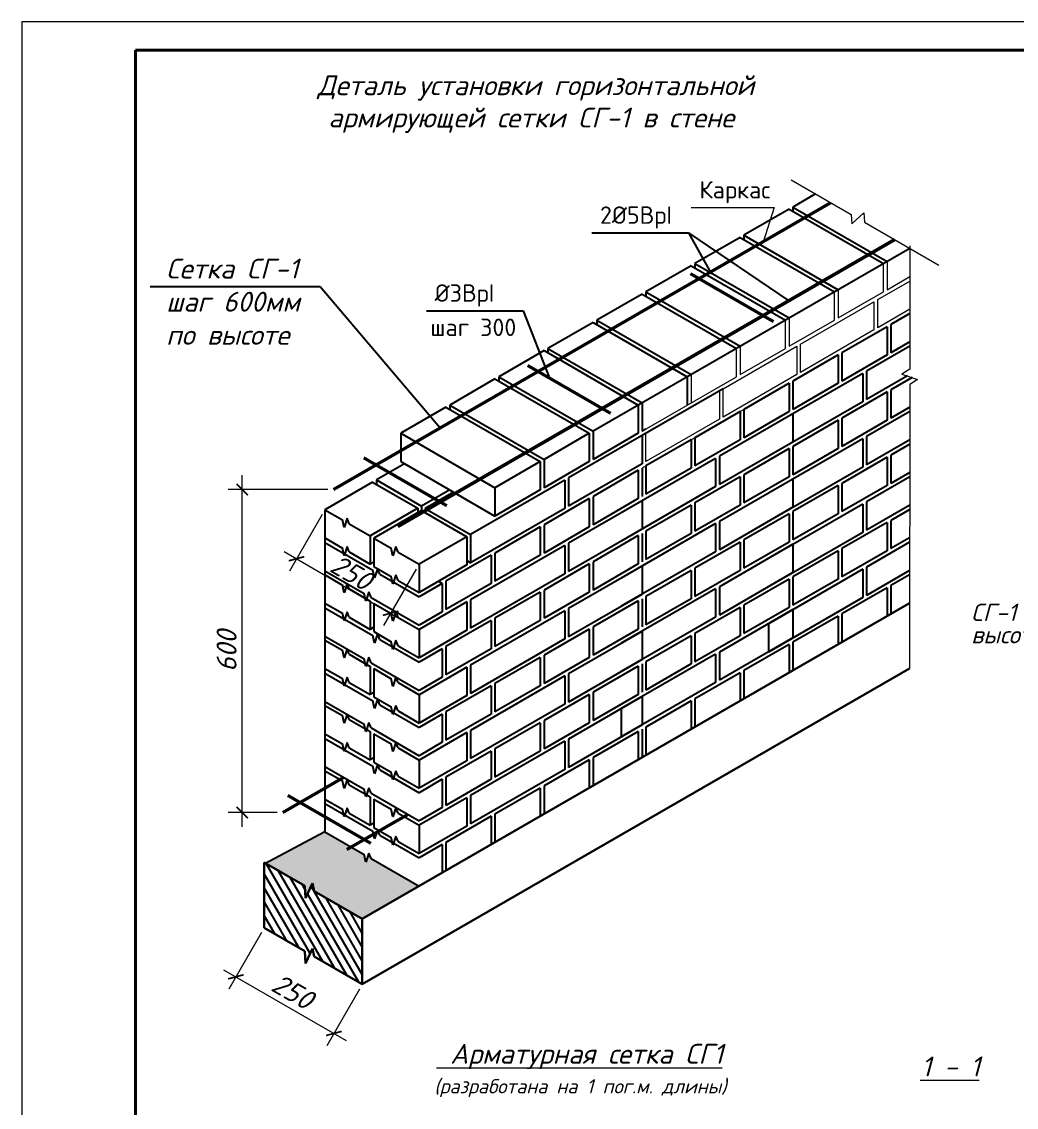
# Model space of a CAD drawing. Extents: x 108150 to 142535, y -18867 to -9422.
# Drawn here: x 140914.3 to 141089.3, y -15986.6 to -15795.5 of the extents above; entities that cross this region are included whole.
import ezdxf
from ezdxf.enums import TextEntityAlignment as Align

# ---------------------------------------------------------------- set-up
doc = ezdxf.new("R2010")
doc.units = 0
doc.header["$MEASUREMENT"] = 0
doc.header["$PDMODE"] = 32
doc.header["$PDSIZE"] = 0.6
for name, color, linetype, lineweight in [('Выносные', 8, 'Continuous', 15), ('Основные', 4, 'Continuous', 40), ('Существующ', 7, 'Continuous', 15), ('Текст', 2, 'Continuous', 15)]:
    doc.layers.add(name, color=color, linetype=linetype, lineweight=lineweight)
doc.styles.add('ГОСТ3.5', font='isocpeur.ttf', dxfattribs={"oblique": 15, "height": 3.5})
doc.dimstyles.new('50', dxfattribs={"dimtxt": 3.5, "dimasz": 2, "dimexe": 2.5, "dimexo": 1, "dimgap": 1, "dimtad": 1, "dimdec": 0, "dimlfac": 50, "dimtxsty": 'ГОСТ3.5', "dimblk": 'ARCHTICK', "dimcen": 2.5, "dimdle": 2.5, "dimclrd": 256, "dimclre": 256, "dimclrt": 2, "dimadec": 3, "dimazin": 0, "dimtfac": 1, "dimtdec": 0, "dimtmove": 1, "dimatfit": 3, "dimldrblk": 'DOTSMALL', "dimfxl": 1, "dimlwd": -1, "dimlwe": -1, "dimarcsym": 0})

# ---------------------------------------------------------------- blocks, each defined once
blk = doc.blocks.new('_ArchTick')
at = {"color": 0, "linetype": 'ByBlock', "const_width": 0.15}
blk.add_lwpolyline([(-0.5, -0.5), (0.5, 0.5)], dxfattribs=at)
blk = doc.blocks.new('*D4438')
at = {"layer": 'Defpoints', "color": 0, "lineweight": 0, "transparency": 16777216}
for p in [(140953.07, -15877.82), (140969.15, -15877.82), (140960.2, -15934.7)]:
    blk.add_point(p, dxfattribs=at)
at = {"layer": 'Существующ', "transparency": 16777216}
for p, q in [((140953.07, -15937.2), (140953.07, -15875.32)), ((140968.15, -15877.82), (140950.57, -15877.82)), ((140959.2, -15934.7), (140950.57, -15934.7))]:
    blk.add_line(p, q, dxfattribs=at)
at = {"layer": 'Существующ', "transparency": 16777216, "xscale": 2, "yscale": 2, "zscale": 2}
for p, rotation in [((140953.07, -15877.82), 90), ((140953.07, -15934.7), 270)]:
    blk.add_blockref('_ArchTick', p, dxfattribs=dict(at, rotation=rotation))
at = {"layer": 'Существующ', "color": 2, "transparency": 16777216, "insert": (140950.32, -15906.26), "char_height": 3.5, "attachment_point": 5, "rotation": 90, "style": 'ГОСТ3.5'}
blk.add_mtext('600', dxfattribs=at)
blk = doc.blocks.new('_DotSmall')
at = {"color": 0, "linetype": 'ByBlock', "lineweight": 15, "const_width": 0.5}
blk.add_lwpolyline([(-0.0625, 0, 1), (0.0625, 0, 1)], format="xyb", close=True, dxfattribs=at)
blk = doc.blocks.new('*D4446')
at = {"layer": 'Defpoints', "color": 0, "lineweight": 0, "transparency": 16777216}
for p in [(140956.94, -15954.96), (140974.19, -15964.92), (140969.2, -15973.57)]:
    blk.add_point(p, dxfattribs=at)
at = {"layer": 'Существующ', "transparency": 16777216}
for p, q in [((140956.44, -15955.83), (140950.7, -15965.77)), ((140949.78, -15962.36), (140971.37, -15974.82)), ((140973.69, -15965.79), (140967.95, -15975.73))]:
    blk.add_line(p, q, dxfattribs=at)
at = {"layer": 'Существующ', "transparency": 16777216, "xscale": 2, "yscale": 2, "zscale": 2}
for p, rotation in [((140951.95, -15963.61), 150.0000000018511), ((140969.2, -15973.57), 330.0000000018511)]:
    blk.add_blockref('_ArchTick', p, dxfattribs=dict(at, rotation=rotation))
at = {"layer": 'Существующ', "color": 2, "transparency": 16777216, "insert": (140961.95, -15966.2), "char_height": 3.5, "attachment_point": 5, "rotation": 330, "style": 'ГОСТ3.5'}
blk.add_mtext('250', dxfattribs=at)
blk = doc.blocks.new('*D4418')
at = {"layer": 'Defpoints', "color": 0, "lineweight": 0, "transparency": 16777216}
for p in [(140967.62, -15881.37), (140984.17, -15890.97), (140979.17, -15899.61)]:
    blk.add_point(p, dxfattribs=at)
at = {"layer": 'Существующ', "transparency": 16777216}
for p, q in [((140967.11, -15882.24), (140961.36, -15892.17)), ((140960.45, -15888.76), (140981.33, -15900.86)), ((140983.67, -15891.83), (140977.91, -15901.77))]:
    blk.add_line(p, q, dxfattribs=at)
at = {"layer": 'Существующ', "transparency": 16777216, "xscale": 2, "yscale": 2, "zscale": 2}
for p, rotation in [((140962.61, -15890.01), 149.9042942368641), ((140979.17, -15899.61), 329.9042942368641)]:
    blk.add_blockref('_ArchTick', p, dxfattribs=dict(at, rotation=rotation))
at = {"layer": 'Существующ', "color": 2, "transparency": 16777216, "insert": (140972.27, -15892.43), "char_height": 3.5, "attachment_point": 5, "rotation": 329.9043, "style": 'ГОСТ3.5'}
blk.add_mtext('250', dxfattribs=at)

msp = doc.modelspace()

# ---------------------------------------------------------------- hatches: boundary and pattern name
at = {"layer": 'Текст'}
msp.add_hatch(color=0, dxfattribs=at).paths.add_polyline_path([(140984.1764, -15947.6634), (140975.7287, -15942.7862), (140975.3556, -15941.8291), (140974.8193, -15943.438), (140974.5193, -15942.0879), (140967.6156, -15938.102), (140957.2376, -15943.6388), (140964.0568, -15947.5759), (140964.2041, -15949.7853), (140965.4299, -15947.1038), (140965.7513, -15948.5542), (140974.1924, -15953.4277)])
at = {"layer": 'Текст', "linetype": 'ByBlock', "lineweight": 25}
h = msp.add_hatch(dxfattribs=at)
h.set_pattern_fill('ANSI31', color=0, scale=0.383075, angle=15, style=0)
h.set_pattern_definition([(120, (140292.0066, -22086.5117), (1.05331367, 0.60813093), [])])
h.paths.add_polyline_path([(140956.9413, -15954.96), (140956.9413, -15943.4678), (140964.0568, -15947.5759), (140964.2041, -15949.7853), (140965.4299, -15947.1038), (140965.7513, -15948.5542), (140974.1924, -15953.4277), (140974.1924, -15964.9199), (140965.7513, -15960.0464), (140965.4299, -15958.596), (140964.2041, -15961.2775), (140964.0568, -15959.0681)])

# ---------------------------------------------------------------- linework, layer by layer
at = {"color": 5, "lineweight": 50, "ltscale": 50}
for p, q in [((140969.1499, -15877.8161), (141056.5961, -15827.329)), ((140980.4233, -15884.3248), (141067.8695, -15833.8377)), ((140960.1984, -15934.6993), (140970.9127, -15928.5134)), ((140971.4718, -15941.208), (140982.1861, -15935.0221))]:
    msp.add_line(p, q, dxfattribs=at)
at = {"lineweight": 15, "ltscale": 50}
for p, q in [((141032.0781, -15828.2018), (141046.6437, -15828.2018)), ((141046.6437, -15828.2018), (141044.7176, -15834.2525))]:
    msp.add_line(p, q, dxfattribs=at)
at = {"ltscale": 50}
for p, q in [((141014.6032, -15832.6571), (141031.5829, -15832.6571)), ((141031.5829, -15832.6571), (141035.2792, -15839.2471)), ((141031.5829, -15832.6571), (141049.2121, -15844.6096)), ((140985.5107, -15846.3825), (141002.4904, -15846.3825)), ((141002.4904, -15846.3825), (141007.1347, -15858.2085))]:
    msp.add_line(p, q, dxfattribs=at)
at = {"color": 0, "lineweight": 25, "ltscale": 50}
for p, q in [((140936.8975, -15842.1034), (140966.7962, -15842.1034)), ((140966.7962, -15842.1034), (140987.9059, -15866.9873))]:
    msp.add_line(p, q, dxfattribs=at)
for p, q in [((141070.5172, -15846.8656), (141067.2058, -15848.7775)), ((141066.5423, -15849.1605), (141058.5802, -15853.7574)), ((141066.5423, -15849.1605), (141066.5423, -15854.1405)), ((141067.2058, -15848.7775), (141067.2058, -15853.7574)), ((141070.5145, -15851.8471), (141067.2058, -15853.7574)), ((141057.9167, -15854.1405), (141049.9547, -15858.7374)), ((141057.9167, -15854.1405), (141057.9167, -15859.1205)), ((141058.5802, -15853.7574), (141058.5802, -15858.7374)), ((141066.5423, -15854.1405), (141058.5802, -15858.7374)), ((141070.5141, -15852.6135), (141062.893, -15857.0136)), ((141062.2295, -15857.3966), (141045.6419, -15866.9735)), ((141062.2295, -15857.3966), (141062.2295, -15862.3766)), ((141062.893, -15857.0136), (141062.893, -15861.9935)), ((141070.0925, -15857.8369), (141062.893, -15861.9935)), ((141049.2912, -15859.1205), (141041.3291, -15863.7174)), ((141049.2912, -15859.1205), (141049.2912, -15864.1005)), ((141057.9167, -15859.1205), (141049.9547, -15863.7174)), ((141070.9333, -15858.1176), (141067.2058, -15860.2697)), ((141066.5423, -15860.6528), (141058.5802, -15865.2497)), ((141066.5423, -15860.6528), (141066.5423, -15865.6328)), ((141067.2058, -15860.2697), (141067.2058, -15865.2497)), ((141041.3291, -15863.7174), (141041.3291, -15868.6974)), ((141062.2295, -15862.3766), (141045.6419, -15871.9535)), ((141070.5084, -15863.3429), (141067.2058, -15865.2497)), ((141040.6656, -15864.1005), (141032.7036, -15868.6974)), ((141049.9547, -15864.4835), (141037.0163, -15871.9535)), ((141040.6656, -15864.1005), (141040.6656, -15869.0804)), ((141049.2912, -15864.1005), (141041.3291, -15868.6974)), ((141049.9547, -15864.4835), (141049.9547, -15869.4635)), ((141049.9547, -15864.4835), (141049.9547, -15869.4635)), ((141058.5802, -15865.2497), (141058.5802, -15870.2296)), ((141070.508, -15864.1093), (141062.893, -15868.5058)), ((141057.9167, -15865.6328), (141049.9547, -15870.2296)), ((141057.9167, -15865.6328), (141057.9167, -15870.6127)), ((141066.5423, -15865.6328), (141058.5802, -15870.2296)), ((141032.0401, -15869.0804), (141024.078, -15873.6773)), ((141032.0401, -15869.0804), (141032.0401, -15874.0604)), ((141032.7036, -15868.6974), (141032.7036, -15873.6773)), ((141040.6656, -15869.0804), (141032.7036, -15873.6773)), ((141062.2295, -15868.8889), (141045.6419, -15878.4658)), ((141062.2295, -15868.8889), (141062.2295, -15873.8689)), ((141062.893, -15868.5058), (141062.893, -15873.4858)), ((141070.5053, -15869.0908), (141062.893, -15873.4858)), ((141049.9547, -15869.4635), (141037.0163, -15876.9335)), ((141049.2912, -15870.6127), (141041.3291, -15875.2096)), ((141049.2912, -15870.6127), (141049.2912, -15875.5927)), ((141049.9547, -15870.2296), (141049.9547, -15875.2096)), ((141057.9167, -15870.6127), (141049.9547, -15875.2096)), ((141070.5049, -15869.8572), (141067.2058, -15871.7619)), ((141036.3528, -15872.3366), (141019.7652, -15881.9134)), ((141036.3528, -15872.3366), (141036.3528, -15877.3165)), ((141037.0163, -15871.9535), (141037.0163, -15876.9335)), ((141067.2058, -15871.7619), (141067.2058, -15876.7419)), ((141023.4145, -15873.2942), (141010.4762, -15880.7642)), ((141022.751, -15874.4435), (141014.7889, -15879.0404)), ((141022.751, -15874.4435), (141022.751, -15879.4234)), ((141023.4145, -15874.0604), (141023.4145, -15879.0687)), ((141032.0401, -15874.0604), (141024.078, -15878.6573)), ((141009.8127, -15876.1673), (140993.225, -15885.7442)), ((141009.8127, -15876.1673), (141009.8127, -15881.1473)), ((141010.4762, -15875.7842), (141010.4762, -15880.7642)), ((141040.6656, -15875.5927), (141032.7036, -15880.1896)), ((141049.9547, -15875.9758), (141037.0163, -15883.4457)), ((141040.6656, -15875.5927), (141040.6656, -15880.5727)), ((141041.3291, -15875.2096), (141041.3291, -15880.1896)), ((141049.2912, -15875.5927), (141041.3291, -15880.1896)), ((141049.9547, -15875.9758), (141049.9547, -15880.9557)), ((141049.9547, -15875.9758), (141049.9547, -15880.9557)), ((141005.4999, -15877.8911), (140997.5378, -15882.488)), ((141036.3528, -15877.3165), (141019.7652, -15886.8934)), ((141014.1254, -15879.4234), (141006.1634, -15884.0203)), ((141023.4145, -15879.8065), (141010.4762, -15887.2765)), ((141014.1254, -15879.4234), (141014.1254, -15884.4034)), ((141014.7889, -15879.0404), (141014.7889, -15884.0203)), ((141022.751, -15879.4234), (141014.7889, -15884.0203)), ((141023.4145, -15879.8065), (141023.4145, -15884.7865)), ((141023.4145, -15879.8065), (141023.4145, -15884.7865)), ((141032.0401, -15880.5727), (141024.078, -15885.1696)), ((141032.0401, -15880.5727), (141032.0401, -15885.5526)), ((141032.7036, -15880.1896), (141032.7036, -15885.1696)), ((141040.6656, -15880.5727), (141032.7036, -15885.1696)), ((141009.8127, -15881.1473), (140993.225, -15890.7241)), ((141049.9547, -15880.9557), (141037.0163, -15888.4257)), ((141049.2912, -15882.105), (141041.3291, -15886.7019)), ((141049.2912, -15882.105), (141049.2912, -15887.0849)), ((141049.9547, -15881.7219), (141049.9547, -15886.7019)), ((141005.4999, -15884.4034), (140997.5378, -15889.0003)), ((141005.4999, -15884.4034), (141005.4999, -15889.3834)), ((141006.1634, -15884.0203), (141006.1634, -15889.0003)), ((141014.1254, -15884.4034), (141006.1634, -15889.0003)), ((141036.3528, -15883.8288), (141019.7652, -15893.4057)), ((141036.3528, -15883.8288), (141036.3528, -15888.8088)), ((141037.0163, -15883.4457), (141037.0163, -15888.4257)), ((141023.4145, -15884.7865), (141010.4762, -15892.2564)), ((141022.751, -15885.9357), (141014.7889, -15890.5326)), ((141022.751, -15885.9357), (141022.751, -15890.9157)), ((141023.4145, -15885.5526), (141023.4145, -15890.5326)), ((141032.0401, -15885.5526), (141024.078, -15890.1495)), ((141009.8127, -15887.6595), (140993.225, -15897.2364)), ((141009.8127, -15887.6595), (141009.8127, -15892.6395)), ((141010.4762, -15887.2765), (141010.4762, -15892.2564)), ((141041.3291, -15886.7019), (141041.3291, -15891.6818)), ((141005.4999, -15889.3834), (140997.5378, -15893.9803)), ((141014.1254, -15890.9157), (141006.1634, -15895.5126)), ((141023.4145, -15891.2988), (141010.4762, -15898.7687)), ((141014.1254, -15890.9157), (141014.1254, -15895.8956)), ((141014.7889, -15890.5326), (141014.7889, -15895.5126)), ((141022.751, -15890.9157), (141014.7889, -15895.5126)), ((141023.4145, -15891.2988), (141023.4145, -15896.2787)), ((141023.4145, -15891.2988), (141023.4145, -15896.2787)), ((141009.8127, -15892.6395), (140993.225, -15902.2164)), ((141005.4999, -15895.8956), (140997.5378, -15900.4925)), ((141005.4999, -15895.8956), (141005.4999, -15900.8756)), ((141006.1634, -15895.5126), (141006.1634, -15900.4925)), ((141014.1254, -15895.8956), (141006.1634, -15900.4925)), ((141023.4145, -15896.2787), (141010.4762, -15903.7487)), ((141022.751, -15897.4279), (141014.7889, -15902.0248)), ((141022.751, -15897.4279), (141022.751, -15902.4079)), ((141023.4145, -15897.0449), (141023.4145, -15902.0248)), ((141009.8127, -15899.1518), (140993.225, -15908.7286)), ((141009.8127, -15899.1518), (141009.8127, -15904.1318)), ((141010.4762, -15898.7687), (141010.4762, -15903.7487)), ((141005.4999, -15900.8756), (140997.5378, -15905.4725)), ((141014.7889, -15902.0248), (141014.7889, -15907.0048))]:
    msp.add_line(p, q)
at = {"lineweight": 15}
for points in [[(141049.6276, -15823.3057), (141060.1917, -15829.4049), (141060.2975, -15831.0457), (141062.4555, -15829.1321), (141062.5613, -15830.773), (141075.6306, -15838.3186)], [(141070.5236, -15834.9138), (141070.512, -15856.6086), (141069.1434, -15857.5199), (141071.8791, -15858.4335), (141070.5105, -15859.3448), (141070.4913, -15909.3217)]]:
    msp.add_lwpolyline(points, dxfattribs=at)
at = {"lineweight": 15, "ltscale": 100}
for points in [[(141070.5233, -15835.3699), (141066.5423, -15837.6683), (141066.5423, -15842.6483), (141070.5207, -15840.3514)], [(141065.8788, -15838.0514), (141057.9167, -15842.6483), (141057.9167, -15847.6282), (141065.8788, -15843.0314), (141065.8788, -15838.0514)], [(141057.2532, -15843.0314), (141049.2912, -15847.6282), (141049.2912, -15852.6082), (141057.2532, -15848.0113), (141057.2532, -15843.0314)], [(141048.6277, -15848.0113), (141040.6656, -15852.6082), (141040.6656, -15857.5882), (141048.6277, -15852.9913), (141048.6277, -15848.0113)], [(141023.4145, -15867.5481), (141040.0021, -15857.9713), (141040.0021, -15852.9913)], [(141040.0021, -15852.9913), (141032.0401, -15857.5882), (141032.0401, -15862.5682)], [(141048.6277, -15859.5036), (141023.4145, -15874.0604)], [(141070.4926, -15892.8488), (141067.2058, -15894.7464), (141067.2058, -15899.7264), (141070.49, -15897.8303)], [(141049.2912, -15905.0894), (141041.3291, -15909.6863), (141041.3291, -15914.6663), (141049.2912, -15910.0694), (141049.2912, -15905.0894)], [(141022.751, -15920.4124), (141014.7889, -15925.0093), (141014.7889, -15929.9893), (141022.751, -15925.3924), (141022.751, -15920.4124)]]:
    msp.add_lwpolyline(points, dxfattribs=at)
at = {"lineweight": 15, "ltscale": 10}
for points in [[(141070.5176, -15846.0993), (141064.8835, -15849.3521), (141064.8835, -15844.3721), (141070.5203, -15841.1178)], [(141064.22, -15844.7552), (141064.22, -15849.7352), (141051.2817, -15857.2051), (141051.2817, -15852.2251), (141064.22, -15844.7552)], [(141050.6182, -15852.6082), (141050.6182, -15857.5882), (141037.6798, -15865.0581), (141037.6798, -15860.0782), (141050.6182, -15852.6082)], [(141037.0163, -15860.4612), (141037.0163, -15865.4412), (141024.078, -15872.9112), (141024.078, -15867.9312), (141037.0163, -15860.4612)], [(141070.493, -15892.0824), (141062.893, -15896.4703), (141062.893, -15891.4903), (141070.4957, -15887.1009)], [(141049.9547, -15898.9602), (141049.9547, -15903.9402), (141037.0163, -15911.4102), (141037.0163, -15906.4302), (141049.9547, -15898.9602)], [(141023.4145, -15914.2832), (141023.4145, -15919.2632), (141010.4762, -15926.7332), (141010.4762, -15921.7532), (141023.4145, -15914.2832)]]:
    msp.add_lwpolyline(points, dxfattribs=at)
at = {"layer": 'Выносные'}
for p, q in [((141404.273, -15795.4701), (140914.273, -15795.4701)), ((140914.273, -15795.4701), (140914.273, -16092.4701)), ((141404.273, -15795.4701), (140914.273, -15795.4701)), ((140914.273, -15795.4701), (140914.273, -16092.4701))]:
    msp.add_line(p, q, dxfattribs=at)
at = {"layer": 'Основные'}
for p, q in [((140934.273, -15800.4701), (140934.273, -16087.4701)), ((141399.273, -15800.4701), (140934.273, -15800.4701)), ((140934.273, -15800.4701), (140934.273, -16087.4701)), ((141399.273, -15800.4701), (140934.273, -15800.4701))]:
    msp.add_line(p, q, dxfattribs=at)
at = {"layer": 'Текст', "color": 0, "linetype": 'ByBlock', "lineweight": 25}
for p, q in [((141053.9374, -15825.7939), (141049.9563, -15828.0924)), ((141049.2928, -15828.4755), (141041.3308, -15833.0724)), ((141049.2928, -15828.4755), (141065.8788, -15838.0514)), ((141049.9563, -15828.0924), (141066.5423, -15837.6683)), ((141049.9563, -15828.0924), (141049.9563, -15828.8585)), ((141041.3308, -15833.0724), (141057.9167, -15842.6483)), ((141041.3308, -15833.0724), (141041.3308, -15833.8385)), ((141040.6673, -15833.4554), (141032.7052, -15838.0523)), ((141040.6673, -15833.4554), (141057.2532, -15843.0314)), ((141070.5233, -15835.3699), (141014.7889, -15867.5481)), ((141032.0417, -15838.4354), (141024.0797, -15843.0323)), ((141032.0417, -15838.4354), (141048.6277, -15848.0113)), ((141032.7052, -15838.0523), (141049.2912, -15847.6282)), ((141032.7052, -15838.0523), (141032.7052, -15838.8185)), ((141023.4161, -15843.4154), (141015.4541, -15848.0123)), ((141023.4161, -15843.4154), (141040.0021, -15852.9913)), ((141024.0797, -15843.0323), (141040.6656, -15852.6082)), ((141024.0797, -15843.0323), (141024.0797, -15843.7985)), ((141014.7906, -15848.3953), (141006.8285, -15852.9922)), ((141014.7906, -15848.3953), (141031.3766, -15857.9713)), ((141015.4541, -15848.0123), (141032.0401, -15857.5882)), ((141015.4541, -15848.0123), (141015.4541, -15848.7784)), ((141006.165, -15853.3753), (140998.203, -15857.9722)), ((141006.165, -15853.3753), (141022.751, -15862.9512)), ((141006.8285, -15852.9922), (141023.4145, -15862.5682)), ((141006.8285, -15852.9922), (141006.8285, -15853.7584)), ((140998.203, -15857.9722), (141014.7889, -15867.5481)), ((140998.203, -15857.9722), (140998.203, -15858.7384)), ((141031.3766, -15857.9713), (141031.3766, -15862.9512)), ((140997.5395, -15858.3553), (140989.5774, -15862.9522)), ((140997.5395, -15858.3553), (141014.1254, -15867.9312)), ((141049.9547, -15858.7374), (141049.9547, -15863.7174)), ((141037.6798, -15860.0782), (141010.4762, -15875.7842)), ((140988.9139, -15863.3353), (140980.9518, -15867.9322)), ((140988.9139, -15863.3353), (141005.4999, -15872.9112)), ((140989.5774, -15862.9522), (141006.1634, -15872.5281)), ((140989.5774, -15862.9522), (140989.5774, -15863.7183)), ((141022.751, -15862.9512), (141022.751, -15867.9312)), ((141023.4145, -15862.5682), (141023.4145, -15867.5765)), ((141024.078, -15867.1934), (141023.4145, -15867.5765)), ((140980.9518, -15867.9322), (140997.5378, -15877.5081)), ((140980.9518, -15867.9322), (140980.9518, -15872.9121)), ((141014.1254, -15867.9312), (141006.1634, -15872.5281)), ((141014.1254, -15867.9312), (141014.1254, -15872.9112)), ((141014.7889, -15867.5481), (141014.7889, -15872.5281)), ((141022.751, -15867.9312), (141014.7889, -15872.5281)), ((141023.4145, -15868.3143), (141023.4145, -15873.2942)), ((141023.4145, -15868.3426), (141023.4145, -15873.3226)), ((141049.9547, -15870.2296), (141049.9547, -15875.2096)), ((140981.6424, -15873.2739), (140976.6661, -15876.1469)), ((140980.9518, -15872.9121), (140997.5378, -15882.488)), ((141005.4999, -15872.9112), (140997.5378, -15877.5081)), ((141005.4999, -15872.9112), (141005.4999, -15877.8911)), ((141006.1634, -15872.5281), (141006.1634, -15877.5081)), ((141014.1254, -15872.9112), (141006.1634, -15877.5081)), ((141066.5423, -15872.145), (141058.5802, -15876.7419)), ((141066.5423, -15872.145), (141066.5423, -15877.125)), ((141024.078, -15873.6773), (141024.078, -15878.6573)), ((141062.2295, -15873.8689), (141045.6419, -15883.4457)), ((141070.5023, -15874.8387), (141067.2058, -15876.7419)), ((140976.0026, -15876.53), (140967.6156, -15881.3723)), ((140976.0026, -15876.53), (140983.9663, -15881.1279)), ((140976.6661, -15876.1469), (140984.6298, -15880.7448)), ((140976.6661, -15876.1469), (140976.6661, -15876.9131)), ((141058.5802, -15876.7419), (141058.5802, -15881.7219)), ((141070.5018, -15875.6051), (141062.893, -15879.9981)), ((140989.5741, -15877.8902), (140984.6298, -15880.7448)), ((140989.5741, -15877.8902), (140984.6298, -15880.7448)), ((140990.2376, -15878.2733), (140985.2613, -15881.1463)), ((140997.5378, -15877.5081), (140997.5378, -15882.488)), ((141057.9167, -15877.125), (141049.9547, -15881.7219)), ((141057.9167, -15877.125), (141057.9167, -15882.105)), ((141066.5423, -15877.125), (141058.5802, -15881.7219)), ((140984.6298, -15880.7448), (140984.6298, -15881.5479)), ((141062.2295, -15880.3811), (141045.6419, -15889.958)), ((141062.2295, -15880.3811), (141062.2295, -15885.3611)), ((141062.893, -15879.9981), (141062.893, -15884.978)), ((141070.4992, -15880.5866), (141062.893, -15884.978)), ((140967.6156, -15881.3723), (140970.6812, -15883.1422)), ((140967.6156, -15881.3723), (140967.6156, -15938.102)), ((140983.9663, -15881.1279), (140975.5793, -15885.9701)), ((140984.5978, -15881.5294), (140976.2108, -15886.3717)), ((140983.9663, -15881.1279), (140983.9663, -15881.894)), ((140984.5978, -15881.5294), (140992.5615, -15886.1272)), ((140985.2613, -15881.1463), (140993.225, -15885.7442)), ((140985.2613, -15881.1463), (140985.2613, -15881.9125)), ((141049.9547, -15881.7219), (141049.9547, -15886.7019)), ((141057.9167, -15882.105), (141049.9547, -15886.7019)), ((141070.4988, -15881.353), (141067.2058, -15883.2542)), ((140970.9812, -15884.4923), (140970.6812, -15883.1422)), ((140970.9467, -15884.3371), (140971.019, -15884.3789)), ((140971.5175, -15882.8834), (140970.9812, -15884.4923)), ((140971.8907, -15883.8405), (140971.5175, -15882.8834)), ((140971.8907, -15883.8405), (140975.5793, -15885.9701)), ((141066.5423, -15883.6373), (141058.5802, -15888.2342)), ((141066.5423, -15883.6373), (141066.5423, -15888.6172)), ((141067.2058, -15883.2542), (141067.2058, -15888.2342)), ((140967.6156, -15886.3522), (140970.6812, -15888.1222)), ((140975.5793, -15885.9701), (140975.5793, -15890.9501)), ((140976.2108, -15886.3717), (140979.2765, -15888.1416)), ((140976.2108, -15886.3717), (140976.2108, -15891.3516)), ((140992.5615, -15886.1272), (140984.1745, -15890.9695)), ((140992.5615, -15886.1272), (140992.5615, -15891.1072)), ((140993.225, -15885.7442), (140993.225, -15890.7241)), ((141024.078, -15885.1696), (141024.078, -15890.1495)), ((141062.2295, -15885.3611), (141045.6419, -15894.938)), ((141070.4961, -15886.3345), (141067.2058, -15888.2342)), ((140967.6156, -15887.1553), (140976.0431, -15892.021)), ((140970.9812, -15889.4723), (140970.6812, -15888.1222)), ((140971.5175, -15887.8634), (140970.9812, -15889.4723)), ((140971.8907, -15888.8205), (140971.5175, -15887.8634)), ((140979.5765, -15889.4917), (140979.2765, -15888.1416)), ((140980.1128, -15887.8828), (140979.5765, -15889.4917)), ((140980.4859, -15888.8399), (140980.1128, -15887.8828)), ((141040.6656, -15887.0849), (141032.7036, -15891.6818)), ((141049.9547, -15887.468), (141037.0163, -15894.938)), ((141040.6656, -15887.0849), (141040.6656, -15892.0649)), ((141049.2912, -15887.0849), (141041.3291, -15891.6818)), ((141049.9547, -15887.468), (141049.9547, -15892.448)), ((141049.9547, -15887.468), (141049.9547, -15892.448)), ((141058.5802, -15888.2342), (141058.5802, -15893.2141)), ((141070.4957, -15887.1009), (141062.893, -15891.4903)), ((140971.8907, -15888.8205), (140975.5793, -15890.9501)), ((140979.542, -15889.3365), (140979.6143, -15889.3782)), ((140980.4859, -15888.8399), (140984.1745, -15890.9695)), ((140996.8743, -15889.3834), (140988.9123, -15893.9803)), ((140992.5615, -15890.3411), (140993.225, -15890.7241)), ((140996.8743, -15889.3834), (140996.8743, -15894.3633)), ((140997.5378, -15889.0003), (140997.5378, -15893.9803)), ((141036.3528, -15888.8088), (141019.7652, -15898.3856)), ((141057.9167, -15888.6172), (141049.9547, -15893.2141)), ((141057.9167, -15888.6172), (141057.9167, -15893.5972)), ((141066.5423, -15888.6172), (141058.5802, -15893.2141)), ((140967.6156, -15892.1331), (140974.5193, -15896.119)), ((140976.2108, -15890.5855), (140975.5793, -15890.9501)), ((140976.3431, -15893.371), (140976.0431, -15892.021)), ((140976.2108, -15891.3516), (140979.2765, -15893.1216)), ((140976.8794, -15891.7621), (140976.3431, -15893.371)), ((140977.2526, -15892.7192), (140976.8794, -15891.7621)), ((140984.1745, -15890.9695), (140984.1745, -15895.9495)), ((140992.5615, -15891.1072), (140984.1745, -15895.9495)), ((141032.0401, -15892.0649), (141024.078, -15896.6618)), ((141032.0401, -15892.0649), (141032.0401, -15897.0449)), ((141032.7036, -15891.6818), (141032.7036, -15896.6618)), ((141040.6656, -15892.0649), (141032.7036, -15896.6618)), ((141062.2295, -15891.8734), (141045.6419, -15901.4502)), ((141062.2295, -15891.8734), (141062.2295, -15896.8533)), ((141062.893, -15891.4903), (141062.893, -15896.4703)), ((141070.493, -15892.0824), (141062.893, -15896.4703)), ((140967.6156, -15892.8645), (140970.6812, -15894.6345)), ((140977.2526, -15892.7192), (140984.1745, -15896.7156)), ((140979.5765, -15894.4717), (140979.2765, -15893.1216)), ((140980.1128, -15892.8627), (140979.5765, -15894.4717)), ((140980.4859, -15893.8199), (140980.1128, -15892.8627)), ((140980.4859, -15893.8199), (140984.1745, -15895.9495)), ((140987.5852, -15893.9803), (140988.2488, -15894.3633)), ((140988.9123, -15893.9803), (140988.9123, -15898.9602)), ((141049.9547, -15892.448), (141037.0163, -15899.9179)), ((141049.2912, -15893.5972), (141041.3291, -15898.1941)), ((141049.2912, -15893.5972), (141049.2912, -15898.5772)), ((141049.9547, -15893.2141), (141049.9547, -15898.1941)), ((141049.9547, -15893.2141), (141049.9547, -15898.1941)), ((141057.9167, -15893.5972), (141049.9547, -15898.1941)), ((141070.4926, -15892.8488), (141067.2058, -15894.7464)), ((140970.9812, -15895.9845), (140970.6812, -15894.6345)), ((140970.9467, -15895.8294), (140971.019, -15895.8711)), ((140971.5175, -15894.3756), (140970.9812, -15895.9845)), ((140971.8907, -15895.3328), (140971.5175, -15894.3756)), ((140971.8907, -15895.3328), (140975.5793, -15897.4624)), ((140974.8193, -15897.469), (140974.5193, -15896.119)), ((140975.3556, -15895.8601), (140974.8193, -15897.469)), ((140975.7287, -15896.8172), (140975.3556, -15895.8601)), ((140988.2488, -15894.3633), (140984.1745, -15896.7156)), ((140988.2488, -15894.3633), (140988.2488, -15899.3433)), ((140996.8743, -15894.3633), (140988.9123, -15898.9602)), ((141036.3528, -15895.321), (141019.7652, -15904.8979)), ((141036.3528, -15895.321), (141036.3528, -15900.301)), ((141037.0163, -15894.938), (141037.0163, -15899.9179)), ((141066.5423, -15895.1295), (141058.5802, -15899.7264)), ((141066.5423, -15895.1295), (141066.5423, -15900.1095)), ((141067.2058, -15894.7464), (141067.2058, -15899.7264)), ((140967.6156, -15897.8445), (140970.6812, -15899.6144)), ((140975.5793, -15897.4624), (140975.5793, -15902.4423)), ((140975.7287, -15896.8172), (140984.1764, -15901.6945)), ((140976.2108, -15897.8639), (140979.2765, -15899.6339)), ((140976.2108, -15897.8639), (140976.2108, -15902.8439)), ((140992.5615, -15897.6195), (140984.1745, -15902.4617)), ((140992.5615, -15897.6195), (140992.5615, -15902.5995)), ((140993.225, -15897.2364), (140993.225, -15902.2164)), ((141024.078, -15896.6618), (141024.078, -15901.6418)), ((141032.0401, -15897.0449), (141024.078, -15901.6418)), ((141062.2295, -15896.8533), (141045.6419, -15906.4302)), ((140967.6156, -15898.6475), (140976.0431, -15903.5132)), ((140970.9812, -15900.9645), (140970.6812, -15899.6144)), ((140971.5175, -15899.3556), (140970.9812, -15900.9645)), ((140971.8907, -15900.3127), (140971.5175, -15899.3556)), ((140979.5765, -15900.9839), (140979.2765, -15899.6339)), ((140980.1128, -15899.375), (140979.5765, -15900.9839)), ((140980.4859, -15900.3321), (140980.1128, -15899.375)), ((140988.2488, -15899.3433), (140984.1745, -15901.6956)), ((141040.6656, -15898.5772), (141032.7036, -15903.1741)), ((141049.9547, -15898.9602), (141037.0163, -15906.4302)), ((141040.6656, -15898.5772), (141040.6656, -15903.5571)), ((141041.3291, -15898.1941), (141041.3291, -15903.1741)), ((141049.2912, -15898.5772), (141041.3291, -15903.1741)), ((141049.9547, -15898.9602), (141049.9547, -15903.9402)), ((141049.9547, -15898.9602), (141049.9547, -15903.9402)), ((141058.5802, -15899.7264), (141058.5802, -15904.7064)), ((140971.8907, -15900.3127), (140975.5793, -15902.4423)), ((140979.542, -15900.8287), (140979.6143, -15900.8705)), ((140980.4859, -15900.3321), (140984.1745, -15902.4617)), ((140996.8743, -15900.8756), (140988.9123, -15905.4725)), ((140996.8743, -15900.8756), (140996.8743, -15905.8556)), ((140997.5378, -15900.4925), (140997.5378, -15905.4725)), ((141036.3528, -15900.301), (141019.7652, -15909.8779)), ((141045.6419, -15901.4502), (141045.6419, -15906.4302)), ((141057.9167, -15900.1095), (141049.9547, -15904.7064)), ((141057.9167, -15900.1095), (141057.9167, -15905.0894)), ((140967.6156, -15903.6253), (140974.5193, -15907.6112)), ((140976.2108, -15902.0777), (140975.5793, -15902.4423)), ((140976.3431, -15904.8633), (140976.0431, -15903.5132)), ((140976.2108, -15902.8439), (140979.2765, -15904.6138)), ((140976.8794, -15903.2544), (140976.3431, -15904.8633)), ((140977.2526, -15904.2115), (140976.8794, -15903.2544)), ((140984.1745, -15902.4617), (140984.1745, -15907.4417)), ((140992.5615, -15902.5995), (140984.1745, -15907.4417)), ((141014.1254, -15902.4079), (141006.1634, -15907.0048)), ((141023.4145, -15902.791), (141010.4762, -15910.2609)), ((141014.1254, -15902.4079), (141014.1254, -15907.3879)), ((141022.751, -15902.4079), (141014.7889, -15907.0048)), ((141023.4145, -15902.791), (141023.4145, -15907.771)), ((141023.4145, -15902.791), (141023.4145, -15907.771)), ((141032.0401, -15903.5571), (141024.078, -15908.154)), ((141032.0401, -15903.5571), (141032.0401, -15908.5371)), ((141032.7036, -15903.1741), (141032.7036, -15908.154)), ((141040.6656, -15903.5571), (141032.7036, -15908.154)), ((140967.6156, -15904.3567), (140970.6812, -15906.1267)), ((140977.2526, -15904.2115), (140984.1745, -15908.2079)), ((140979.5765, -15905.9639), (140979.2765, -15904.6138)), ((140980.1128, -15904.355), (140979.5765, -15905.9639)), ((140980.4859, -15905.3121), (140980.1128, -15904.355)), ((140980.4859, -15905.3121), (140984.1745, -15907.4417)), ((140988.9123, -15905.4725), (140988.9123, -15910.4525)), ((141009.8127, -15904.1318), (140993.225, -15913.7086)), ((141049.9547, -15903.9402), (141037.0163, -15911.4102)), ((141049.2912, -15905.0894), (141041.3291, -15909.6863)), ((141049.2912, -15905.0894), (141049.2912, -15910.0694)), ((141049.2912, -15905.0894), (141049.2912, -15910.0694)), ((141049.9547, -15904.7064), (141049.9547, -15909.6863)), ((141049.9547, -15904.7064), (141049.9547, -15909.6863)), ((141049.9547, -15904.7064), (141049.9547, -15909.6863)), ((140970.9812, -15907.4768), (140970.6812, -15906.1267)), ((140970.9467, -15907.3216), (140971.019, -15907.3633)), ((140971.5175, -15905.8679), (140970.9812, -15907.4768)), ((140971.8907, -15906.825), (140971.5175, -15905.8679)), ((140971.8907, -15906.825), (140975.5793, -15908.9546)), ((140974.8193, -15908.9613), (140974.5193, -15907.6112)), ((140975.3556, -15907.3524), (140974.8193, -15908.9613)), ((140975.7287, -15908.3095), (140975.3556, -15907.3524)), ((140988.2488, -15905.8556), (140984.1745, -15908.2079)), ((140988.2488, -15905.8556), (140988.2488, -15910.8356)), ((140996.8743, -15905.8556), (140988.9123, -15910.4525)), ((141005.4999, -15907.3879), (140997.5378, -15911.9848)), ((141005.4999, -15907.3879), (141005.4999, -15912.3679)), ((141006.1634, -15907.0048), (141006.1634, -15911.9848)), ((141014.1254, -15907.3879), (141006.1634, -15911.9848)), ((141036.3528, -15906.8133), (141019.7652, -15916.3901)), ((141036.3528, -15906.8133), (141036.3528, -15911.7932)), ((141037.0163, -15906.4302), (141037.0163, -15911.4102)), ((140967.6156, -15909.3367), (140970.6812, -15911.1067)), ((140975.5793, -15908.9546), (140975.5793, -15913.9346)), ((140975.7287, -15908.3095), (140984.1764, -15913.1867)), ((140976.2108, -15909.3561), (140979.2765, -15911.1261)), ((140976.2108, -15909.3561), (140976.2108, -15914.3361)), ((140992.5615, -15909.1117), (140984.1745, -15913.954)), ((140992.5615, -15909.1117), (140992.5615, -15914.0917)), ((140993.225, -15908.7286), (140993.225, -15913.7086)), ((141023.4145, -15907.771), (141010.4762, -15915.2409)), ((141022.751, -15908.9202), (141014.7889, -15913.5171)), ((141022.751, -15908.9202), (141022.751, -15913.9002)), ((141023.4145, -15908.5371), (141023.4145, -15913.5171)), ((141024.078, -15908.154), (141024.078, -15913.134)), ((141032.0401, -15908.5371), (141024.078, -15913.134)), ((140967.6156, -15910.1398), (140976.0431, -15915.0054)), ((140970.9812, -15912.4568), (140970.6812, -15911.1067)), ((140971.5175, -15910.8478), (140970.9812, -15912.4568)), ((140971.8907, -15911.805), (140971.5175, -15910.8478)), ((140979.5765, -15912.4762), (140979.2765, -15911.1261)), ((140980.1128, -15910.8673), (140979.5765, -15912.4762)), ((140980.4859, -15911.8244), (140980.1128, -15910.8673)), ((140988.2488, -15910.8356), (140984.1745, -15913.1878)), ((141009.8127, -15910.644), (140993.225, -15920.2209)), ((141009.8127, -15910.644), (141009.8127, -15915.624)), ((141010.4762, -15910.2609), (141010.4762, -15915.2409)), ((141040.6656, -15910.0694), (141032.7036, -15914.6663)), ((141040.6656, -15910.0694), (141040.6656, -15915.0494)), ((141041.3291, -15909.6863), (141041.3291, -15914.6663)), ((140971.8907, -15911.805), (140975.5793, -15913.9346)), ((140979.542, -15912.321), (140979.6143, -15912.3627)), ((140980.4859, -15911.8244), (140984.1745, -15913.954)), ((140996.8743, -15912.3679), (140988.9123, -15916.9648)), ((140996.8743, -15912.3679), (140996.8743, -15917.3478)), ((140997.5378, -15911.9848), (140997.5378, -15916.9648)), ((141005.4999, -15912.3679), (140997.5378, -15916.9648)), ((141036.3528, -15911.7932), (141019.7652, -15921.3701)), ((140967.6156, -15915.1176), (140974.5193, -15919.1034)), ((140976.2108, -15913.5699), (140975.5793, -15913.9346)), ((140976.3431, -15916.3555), (140976.0431, -15915.0054)), ((140976.2108, -15914.3361), (140979.2765, -15916.1061)), ((140976.8794, -15914.7466), (140976.3431, -15916.3555)), ((140977.2526, -15915.7037), (140976.8794, -15914.7466)), ((140984.1745, -15913.954), (140984.1745, -15918.9339)), ((140992.5615, -15914.0917), (140984.1745, -15918.9339)), ((141014.1254, -15913.9002), (141006.1634, -15918.497)), ((141023.4145, -15914.2832), (141010.4762, -15921.7532)), ((141014.1254, -15913.9002), (141014.1254, -15918.8801)), ((141014.7889, -15913.5171), (141014.7889, -15918.497)), ((141022.751, -15913.9002), (141014.7889, -15918.497)), ((141023.4145, -15914.2832), (141023.4145, -15919.2632)), ((141023.4145, -15914.2832), (141023.4145, -15919.2632)), ((141032.0401, -15915.0494), (141024.078, -15919.6463)), ((141032.0401, -15915.0494), (141032.0401, -15920.0293)), ((141032.7036, -15914.6663), (141032.7036, -15919.6463)), ((140967.6156, -15915.849), (140970.6812, -15917.6189)), ((140977.2526, -15915.7037), (140984.1745, -15919.7001)), ((140979.5765, -15917.4561), (140979.2765, -15916.1061)), ((140980.1128, -15915.8472), (140979.5765, -15917.4561)), ((140980.4859, -15916.8043), (140980.1128, -15915.8472)), ((140980.4859, -15916.8043), (140984.1745, -15918.9339)), ((140988.9123, -15916.9648), (140988.9123, -15921.9447)), ((141009.8127, -15915.624), (140993.225, -15925.2009)), ((141019.7652, -15916.3901), (141019.7652, -15921.3701)), ((140970.9812, -15918.969), (140970.6812, -15917.6189)), ((140970.9467, -15918.8138), (140971.019, -15918.8556)), ((140971.5175, -15917.3601), (140970.9812, -15918.969)), ((140971.8907, -15918.3172), (140971.5175, -15917.3601)), ((140971.8907, -15918.3172), (140975.5793, -15920.4468)), ((140974.8193, -15920.4535), (140974.5193, -15919.1034)), ((140975.3556, -15918.8446), (140974.8193, -15920.4535)), ((140975.7287, -15919.8017), (140975.3556, -15918.8446)), ((140988.2488, -15917.3478), (140984.1745, -15919.7001)), ((140988.2488, -15917.3478), (140988.2488, -15922.3278)), ((140996.8743, -15917.3478), (140988.9123, -15921.9447)), ((141005.4999, -15918.8801), (140997.5378, -15923.477)), ((141005.4999, -15918.8801), (141005.4999, -15923.8601)), ((141006.1634, -15918.497), (141006.1634, -15923.477)), ((141014.1254, -15918.8801), (141006.1634, -15923.477)), ((140967.6156, -15920.829), (140970.6812, -15922.5989)), ((140975.5793, -15920.4468), (140975.5793, -15925.4268)), ((140975.7287, -15919.8017), (140984.1764, -15924.679)), ((140976.2108, -15920.8484), (140979.2765, -15922.6183)), ((140976.2108, -15920.8484), (140976.2108, -15925.8283)), ((140992.5615, -15920.604), (140984.1745, -15925.4462)), ((140992.5615, -15920.604), (140992.5615, -15925.5839)), ((140993.225, -15920.2209), (140993.225, -15925.2009)), ((141023.4145, -15919.2632), (141010.4762, -15926.7332)), ((141022.751, -15920.4124), (141014.7889, -15925.0093)), ((141022.751, -15920.4124), (141022.751, -15925.3924)), ((141023.4145, -15920.0293), (141023.4145, -15925.0093)), ((141023.4145, -15920.0293), (141023.4145, -15925.0093)), ((141023.4145, -15920.0293), (141023.4145, -15925.0093)), ((141024.078, -15919.6463), (141024.078, -15924.6262)), ((140967.6156, -15921.632), (140976.0431, -15926.4977)), ((140970.9812, -15923.949), (140970.6812, -15922.5989)), ((140971.5175, -15922.3401), (140970.9812, -15923.949)), ((140971.8907, -15923.2972), (140971.5175, -15922.3401)), ((140979.5765, -15923.9684), (140979.2765, -15922.6183)), ((140980.1128, -15922.3595), (140979.5765, -15923.9684)), ((140980.4859, -15923.3166), (140980.1128, -15922.3595)), ((140988.2488, -15922.3278), (140984.1745, -15924.6801)), ((141009.8127, -15922.1363), (140993.225, -15931.7131)), ((141009.8127, -15922.1363), (141009.8127, -15927.1162)), ((141010.4762, -15921.7532), (141010.4762, -15926.7332)), ((140971.8907, -15923.2972), (140975.5793, -15925.4268)), ((140979.542, -15923.8132), (140979.6143, -15923.855)), ((140980.4859, -15923.3166), (140984.1745, -15925.4462)), ((140996.8743, -15923.8601), (140988.9123, -15928.457)), ((140996.8743, -15923.8601), (140996.8743, -15928.8401)), ((140997.5378, -15923.477), (140997.5378, -15928.457)), ((141005.4999, -15923.8601), (140997.5378, -15928.457)), ((140967.6156, -15926.6098), (140974.5193, -15930.5957)), ((140976.2108, -15925.0622), (140975.5793, -15925.4268)), ((140976.3431, -15927.8478), (140976.0431, -15926.4977)), ((140976.2108, -15925.8283), (140979.2765, -15927.5983)), ((140976.8794, -15926.2388), (140976.3431, -15927.8478)), ((140977.2526, -15927.196), (140976.8794, -15926.2388)), ((140984.1745, -15925.4462), (140984.1745, -15930.4262)), ((140992.5615, -15925.5839), (140984.1745, -15930.4262)), ((141014.1254, -15925.3924), (141006.1634, -15929.9893)), ((141014.1254, -15925.3924), (141014.1254, -15930.3724)), ((141014.7889, -15925.0093), (141014.7889, -15929.9893)), ((140967.6156, -15927.3412), (140970.6812, -15929.1112)), ((140977.2526, -15927.196), (140984.1745, -15931.1923)), ((140979.5765, -15928.9484), (140979.2765, -15927.5983)), ((140980.1128, -15927.3395), (140979.5765, -15928.9484)), ((140980.4859, -15928.2966), (140980.1128, -15927.3395)), ((140980.4859, -15928.2966), (140984.1745, -15930.4262)), ((140988.9123, -15928.457), (140988.9123, -15933.437)), ((141009.8127, -15927.1162), (140993.225, -15936.6931)), ((140970.9812, -15930.4613), (140970.6812, -15929.1112)), ((140970.9467, -15930.3061), (140971.019, -15930.3478)), ((140971.5175, -15928.8523), (140970.9812, -15930.4613)), ((140971.8907, -15929.8095), (140971.5175, -15928.8523)), ((140971.8907, -15929.8095), (140975.5793, -15931.9391)), ((140974.8193, -15931.9457), (140974.5193, -15930.5957)), ((140975.3556, -15930.3368), (140974.8193, -15931.9457)), ((140975.7287, -15931.294), (140975.3556, -15930.3368)), ((140988.2488, -15928.8401), (140984.1745, -15931.1923)), ((140988.2488, -15928.8401), (140988.2488, -15933.82)), ((140996.8743, -15928.8401), (140988.9123, -15933.437)), ((141005.4999, -15930.3724), (140997.5378, -15934.9693)), ((141005.4999, -15930.3724), (141005.4999, -15935.3523)), ((141006.1634, -15929.9893), (141006.1634, -15934.9693)), ((140967.6156, -15932.3212), (140970.6812, -15934.0912)), ((140975.5793, -15931.9391), (140975.5793, -15936.919)), ((140975.7287, -15931.294), (140984.1764, -15936.1712)), ((140976.2108, -15932.3406), (140979.2765, -15934.1106)), ((140976.2108, -15932.3406), (140976.2108, -15937.3206)), ((140992.5615, -15932.0962), (140984.1745, -15936.9385)), ((140992.5615, -15932.0962), (140992.5615, -15937.0762)), ((140993.225, -15931.7131), (140993.225, -15936.6931)), ((140967.6156, -15933.1243), (140976.0431, -15937.9899)), ((140970.9812, -15935.4412), (140970.6812, -15934.0912)), ((140971.5175, -15933.8323), (140970.9812, -15935.4412)), ((140971.8907, -15934.7894), (140971.5175, -15933.8323)), ((140979.5765, -15935.4606), (140979.2765, -15934.1106)), ((140980.1128, -15933.8517), (140979.5765, -15935.4606)), ((140980.4859, -15934.8088), (140980.1128, -15933.8517)), ((140988.2488, -15933.82), (140984.1745, -15936.1723)), ((140971.8907, -15934.7894), (140975.5793, -15936.919)), ((140979.542, -15935.3054), (140979.6143, -15935.3472)), ((140980.4859, -15934.8088), (140984.1745, -15936.9385)), ((140996.8743, -15935.3523), (140988.9123, -15939.9492)), ((140996.8743, -15935.3523), (140996.8743, -15940.3323)), ((140997.5378, -15934.9693), (140997.5378, -15939.9492)), ((140967.6156, -15938.102), (140956.9413, -15943.7969)), ((140967.6156, -15938.102), (140974.5193, -15942.0879)), ((140976.2108, -15936.5544), (140975.5793, -15936.919)), ((140976.3431, -15939.34), (140976.0431, -15937.9899)), ((140976.2108, -15937.3206), (140979.2765, -15939.0905)), ((140976.8794, -15937.7311), (140976.3431, -15939.34)), ((140977.2526, -15938.6882), (140976.8794, -15937.7311)), ((140984.1745, -15936.9385), (140984.1745, -15941.9184)), ((140992.5615, -15937.0762), (140984.1745, -15941.9184)), ((140977.2526, -15938.6882), (140984.1745, -15942.6846)), ((140979.5765, -15940.4406), (140979.2765, -15939.0905)), ((140980.1128, -15938.8317), (140979.5765, -15940.4406)), ((140980.4859, -15939.7888), (140980.1128, -15938.8317)), ((140980.4859, -15939.7888), (140984.1745, -15941.9184)), ((140988.9123, -15939.9492), (140988.9123, -15944.9292)), ((140975.3556, -15941.8291), (140974.8193, -15943.438)), ((140975.7287, -15942.7862), (140975.3556, -15941.8291)), ((140988.2488, -15940.3323), (140984.1745, -15942.6846)), ((140988.2488, -15940.3323), (140988.2488, -15945.3123)), ((140974.8193, -15943.438), (140974.5193, -15942.0879)), ((140975.7287, -15942.7862), (140984.1764, -15947.6634))]:
    msp.add_line(p, q, dxfattribs=at)
at = {"layer": 'Текст', "color": 0, "linetype": 'ByBlock', "lineweight": 30}
for p, q in [((141070.49, -15897.8303), (140974.1924, -15953.4277)), ((141070.4913, -15909.3217), (140974.1924, -15964.9199)), ((140956.9413, -15943.4678), (140956.9413, -15954.96)), ((140956.9413, -15943.4678), (140964.0568, -15947.5759)), ((140964.2041, -15949.7853), (140964.0568, -15947.5759)), ((140965.4299, -15947.1038), (140964.2041, -15949.7853)), ((140965.7513, -15948.5542), (140965.4299, -15947.1038)), ((140965.7513, -15948.5542), (140974.1924, -15953.4277)), ((140974.1924, -15953.4277), (140974.1924, -15964.9199)), ((140956.9413, -15954.96), (140964.0568, -15959.0681)), ((140964.2041, -15961.2775), (140964.0568, -15959.0681)), ((140965.4299, -15958.596), (140964.2041, -15961.2775)), ((140965.7513, -15960.0464), (140965.4299, -15958.596)), ((140965.7513, -15960.0464), (140974.1924, -15964.9199))]:
    msp.add_line(p, q, dxfattribs=at)
at = {"layer": 'Текст', "color": 5, "linetype": 'ByBlock', "lineweight": 25, "const_width": 0.5472}
for points in [[(141046.5433, -15848.2677), (141031.9218, -15839.826)], [(141017.8964, -15864.4217), (141003.2749, -15855.98)], [(140989.0646, -15880.6826), (140974.4431, -15872.2409)], [(140975.7013, -15940.113), (140961.0798, -15931.6712)]]:
    msp.add_lwpolyline(points, dxfattribs=at)

# ---------------------------------------------------------------- texts
at = {"layer": 'Текст', "style": 'ГОСТ3.5', "oblique": 15}
for s, height, p in [('Деталь установки горизонтальной', 3.5, (140966.3248, -15808.404)), ('армирующей сетки СГ-1 в стене', 3.5, (140968.2139, -15814.09)), ('(разработана на 1 пог.м. длины)', 2.5, (140986.8516, -15984.1243))]:
    msp.add_text(s, height=height, dxfattribs=at).set_placement(p)
at = {"layer": 'Текст', "style": 'ГОСТ3.5'}
for s, p in [('Каркас ', (141033.4931, -15826.5871)), ('2%%C5ВрI', (141016.0182, -15831.0424)), ('%%C3ВрI', (140986.9257, -15844.7678)), ('шаг 300', (140986.177, -15850.8012))]:
    msp.add_text(s, height=3.06106, dxfattribs=at).set_placement(p)
at = {"layer": 'Текст', "style": 'ГОСТ3.5', "oblique": 15}
for s, p in [('%%U Арматурная сетка СГ1', (141012.5671, -15978.9074)), ('%%U1 - 1', (141077.7228, -15981.1291))]:
    msp.add_text(s, height=3.5, dxfattribs=at).set_placement(p, align=Align.CENTER)
at = {"layer": 'Текст', "insert": (140939.6809, -15844.7627), "char_height": 3.5, "width": 729.37525, "attachment_point": 4, "style": 'ГОСТ3.5'}
msp.add_mtext('Сетка СГ-1\\Pшаг 600мм\\Pпо высоте', dxfattribs=at)
at = {"layer": 'Текст', "insert": (141081.321, -15897.9119), "char_height": 3.061062, "width": 40.09643, "attachment_point": 1, "line_spacing_factor": 0.771429, "style": 'ГОСТ3.5'}
msp.add_mtext('СГ-1 шаг 600 по высоте кладки{\\H1.38095x; }', dxfattribs=at)

# ---------------------------------------------------------------- dimensions: what is measured, and where the dimension line sits
at = {"layer": 'Существующ'}
dim = msp.add_linear_dim(base=(140953.0696, -15877.8161), p1=(140960.1984, -15934.6993), p2=(140969.1499, -15877.8161), angle=90, text='600', dimstyle='50', dxfattribs=at)
dim.commit()
dim.dimension.update_dxf_attribs({"geometry": '*D4438', "text_midpoint": (140950.3196, -15906.2577)})
for p1, p2, picture, middle in [((140967.6156, -15881.3723), (140984.1745, -15890.9695), '*D4418', (140972.2675, -15892.4297)), ((140956.9413, -15954.96), (140974.1924, -15964.9199), '*D4446', (140961.9498, -15966.2049))]:
    dim = msp.add_aligned_dim(p1=p1, p2=p2, distance=-9.9841, text='250', dimstyle='50', dxfattribs=at)
    dim.commit()
    dim.dimension.update_dxf_attribs({"geometry": picture, "text_midpoint": middle})

doc.saveas('drawing.dxf')
